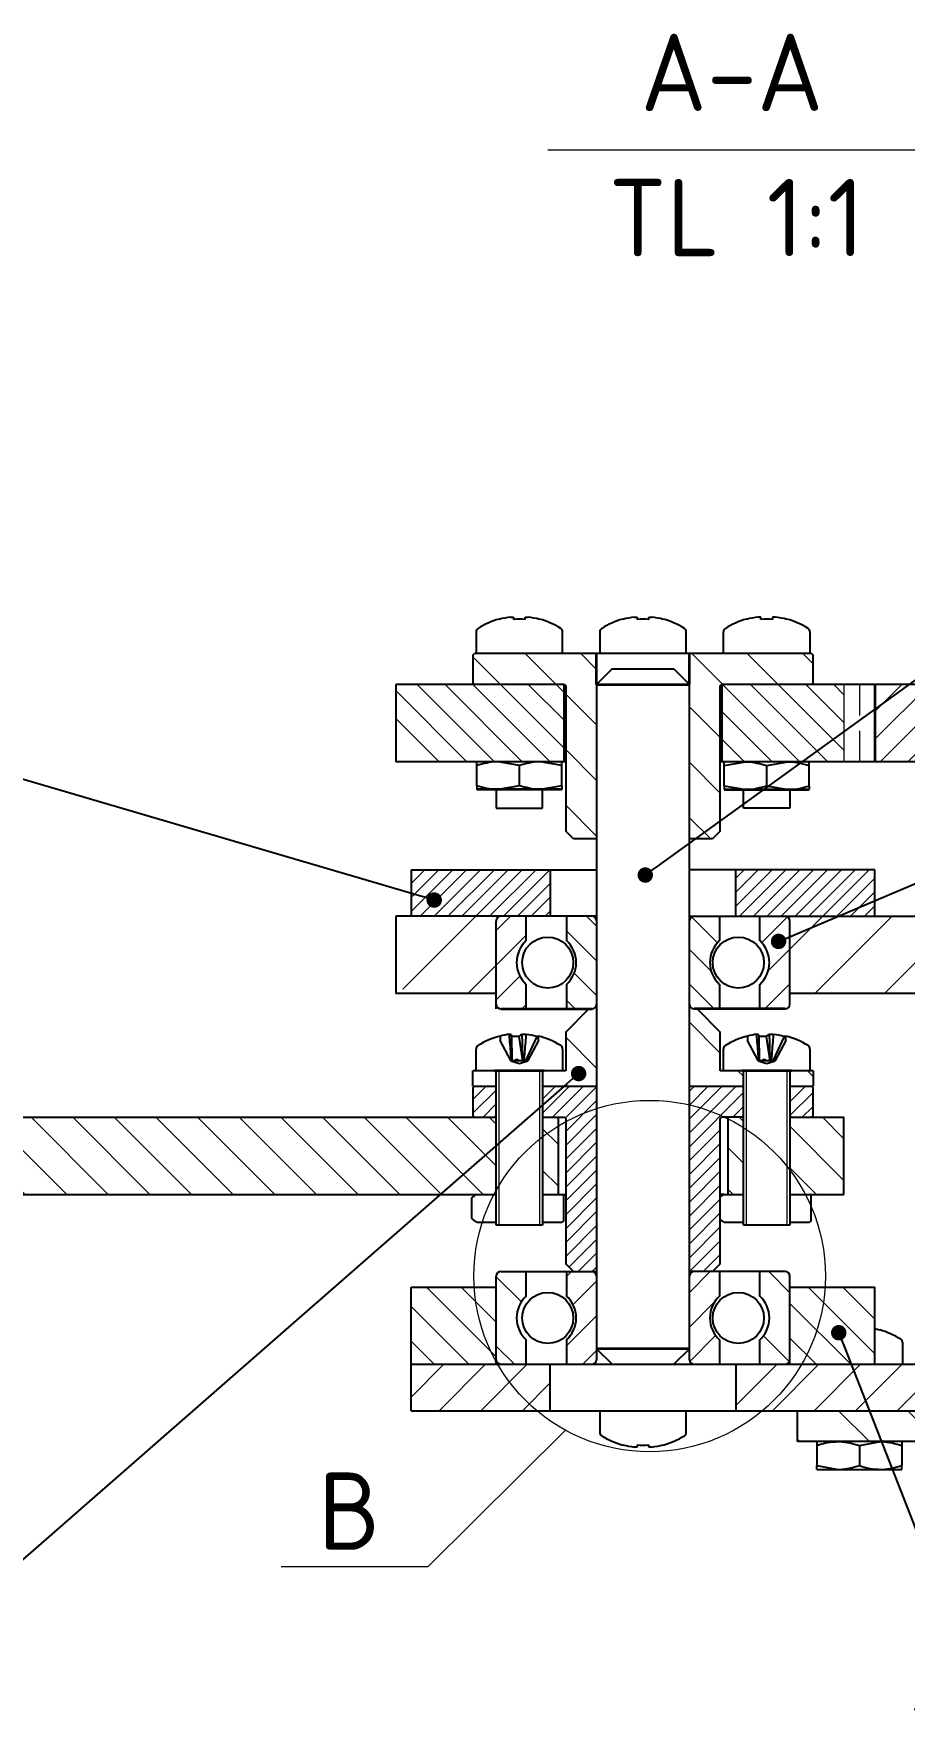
# Model space of a CAD drawing. Header units: millimetres. Extents: x 19686 to 36223, y 4362 to 8014.
# Drawn here: x 19823.9 to 19880.3, y 4361.7 to 4470.8 of the extents above; entities that cross this region are included whole.
import ezdxf
from ezdxf import colors
from ezdxf.entities.mleader import LeaderData, LeaderLine
from ezdxf.math import Vec2, Vec3

# ---------------------------------------------------------------- set-up
doc = ezdxf.new("R2010")
doc.units = ezdxf.units.MM
for name, pattern in [('ACISOWELD', [3, 2, -1]), ('AM_ISO08W050', [18, 12, -1.5, 3, -1.5]), ('CENTER', [50.8, 31.75, -6.35, 6.35, -6.35])]:
    doc.linetypes.add(name, pattern=pattern)
doc.layers.get('0').update_dxf_attribs({"lineweight": 35})
for name, color, linetype, lineweight in [('AM_10', 7, 'AM_ISO08W050', 35), ('Nét mảnh', 130, 'Continuous', 13), ('Nét đậm', 7, 'Continuous', 35), ('đường tâm nhỏ', 5, 'CENTER', 13)]:
    doc.layers.add(name, color=color, linetype=linetype, lineweight=lineweight)
doc.styles.add('MtXpl_TCVN_7284', font='')
doc.styles.get('MtXpl_TCVN_7284').set_extended_font_data('TCVN 7284')
pattern_1 = [(45, (486.8383, -781.2207), (-0.449012806, 0.449012806), [])]
pattern_2 = [(135, (486.8383, -781.2207), (-2.24506403, -2.24506403), [])]
pattern_3 = [(45, (486.8383, -781.2207), (-1.12253202, 1.12253202), [])]
pattern_4 = [(135, (19659.787, 4281.063), (-13.4704, -13.4704), []), (135, (19659.787, 4285.553), (-13.4704, -13.4704), []), (135, (19659.787, 4290.043), (-13.4704, -13.4704), []), (135, (19659.787, 4294.534), (-13.4704, -13.4704), [])]

# ---------------------------------------------------------------- blocks, each defined once
blk = doc.blocks.new('_Dot')
at = {"color": 0, "linetype": 'ByBlock', "lineweight": -2}
blk.add_line((-0.5, 0), (-1, 0), dxfattribs=at)
at = {"color": 0, "linetype": 'ByBlock', "const_width": 0.5}
blk.add_lwpolyline([(-0.25, 0, 1), (0.25, 0, 1)], format="xyb", close=True, dxfattribs=at)

msp = doc.modelspace()

# ---------------------------------------------------------------- hatches: boundary and pattern name
at = {"linetype": 'Continuous', "lineweight": 18, "true_color": 0x000000}
h = msp.add_hatch(dxfattribs=at)
h.set_pattern_fill('ANSI34', color=18, angle=90, style=0)
h.set_pattern_definition(pattern_4)
h.paths.add_polyline_path([(19860.363, 4407.639), (19859.863, 4407.639), (19858.363, 4406.139), (19858.363, 4403.639), (19856.863, 4403.639), (19856.863, 4402.639), (19860.363, 4402.639)], flags=0)
h = msp.add_hatch(dxfattribs=at)
h.set_pattern_fill('ANSI34', color=18, angle=90, style=0)
h.set_pattern_definition(pattern_4)
h.paths.add_polyline_path([(19866.863, 4407.639), (19866.363, 4407.639), (19866.363, 4402.639), (19869.863, 4402.639), (19869.863, 4403.639), (19868.363, 4403.639), (19868.363, 4406.139)], flags=0)
h = msp.add_hatch(dxfattribs=at)
h.set_pattern_fill('ANSI34', color=18, angle=90, style=0)
h.set_pattern_definition(pattern_4)
h.paths.add_polyline_path([(19874.363, 4403.639), (19872.863, 4403.639), (19872.863, 4402.639), (19874.363, 4402.639)], flags=0)
at = {"layer": 'Nét mảnh', "true_color": 0x000000}
h = msp.add_hatch(dxfattribs=at)
h.set_pattern_fill('ANSI31', color=18, scale=0.8, angle=90)
h.set_pattern_definition([(135, (486.8383, -781.2207), (-1.79605122, -1.79605122), [])])
h.paths.add_polyline_path([(19868.363, 4428.539), (19868.463, 4428.639), (19874.263, 4428.639), (19874.363, 4428.739), (19874.363, 4430.539), (19874.263, 4430.639), (19866.363, 4430.639), (19866.363, 4418.639), (19867.863, 4418.639), (19868.363, 4419.139)])
h.paths.add_polyline_path([(19860.363, 4430.639), (19852.463, 4430.639), (19852.363, 4430.539), (19852.363, 4428.739), (19852.463, 4428.639), (19858.263, 4428.639), (19858.363, 4428.539), (19858.363, 4419.139), (19858.863, 4418.639), (19860.363, 4418.639)])
h = msp.add_hatch(dxfattribs=at)
h.set_pattern_fill('ANSI31', color=18, scale=0.4, angle=90)
h.set_pattern_definition([(135, (486.8383, -781.2207), (-0.89802561, -0.89802561), [])])
edge = h.paths.add_edge_path()
edge.add_line((19858.263, 4428.639), (19847.363, 4428.639))
edge.add_line((19847.363, 4428.639), (19847.363, 4426.013))
edge.add_line((19847.363, 4426.013), (19849.368, 4423.639))
edge.add_line((19849.368, 4423.639), (19857.919, 4423.639))
edge.add_spline(control_points=[(19857.919, 4423.639), (19857.934, 4423.639), (19857.95, 4423.639), (19857.965, 4423.639)], knot_values=[0, 0, 0, 0, 0.0949004, 0.0949004, 0.0949004, 0.0949004], degree=3, periodic=0)
edge.add_spline(control_points=[(19858.363, 4423.574), (19858.248, 4423.604), (19858.116, 4423.636), (19857.982, 4423.639), (19857.965, 4423.639)], knot_values=[0.0949004, 0.0949004, 0.0949004, 0.0949004, 0.8178645, 0.9239242, 0.9239242, 0.9239242, 0.9239242], degree=3, periodic=0)
edge.add_line((19857.965, 4423.639), (19858.263, 4423.639))
edge.add_line((19858.263, 4423.639), (19858.263, 4428.639))
h.paths.add_polyline_path([(19876.363, 4428.639), (19868.463, 4428.639), (19868.463, 4423.639), (19876.363, 4423.639)])
h = msp.add_hatch(dxfattribs=at)
h.set_pattern_fill('ANSI31', color=18, scale=0.4)
h.set_pattern_definition([(45, (486.8383, -781.2207), (-0.89802561, 0.89802561), [])])
h.paths.add_polyline_path([(19888.263, 4428.639), (19878.363, 4428.639), (19878.363, 4423.639), (19888.263, 4423.639)])
h.paths.add_polyline_path([(19907.112, 4428.639), (19898.463, 4428.639), (19898.463, 4423.639), (19907.112, 4423.639)])
h = msp.add_hatch(dxfattribs=at)
h.set_pattern_fill('ANSI31', color=18, scale=0.2)
h.set_pattern_definition(pattern_1)
h.paths.add_polyline_path([(19855.28, 4416.639), (19848.363, 4416.639), (19848.363, 4413.639), (19857.363, 4413.639), (19857.363, 4414.171)])
h.paths.add_polyline_path([(19878.363, 4416.639), (19869.363, 4416.639), (19869.363, 4413.639), (19878.363, 4413.639)])
h.paths.add_polyline_path([(19857.363, 4416.639), (19855.28, 4416.639), (19857.363, 4414.171)], flags=17)
h = msp.add_hatch(dxfattribs=at)
h.set_pattern_fill('ANSI31', color=18)
h.set_pattern_definition([(45, (486.8383, -781.2207), (-2.24506403, 2.24506403), [])])
h.paths.add_polyline_path([(19888.763, 4413.639), (19872.563, 4413.639, -0.4142136), (19872.863, 4413.339), (19872.863, 4408.639), (19888.763, 4408.639)])
h.paths.add_polyline_path([(19853.863, 4413.339, -0.4142136), (19854.163, 4413.639), (19849.487, 4413.639), (19847.73, 4408.639), (19853.863, 4408.639)])
h.paths.add_polyline_path([(19914.363, 4413.639), (19898.867, 4413.639), (19898.07, 4408.639), (19914.363, 4408.639)])
h.paths.add_polyline_path([(19898.867, 4413.639), (19897.817, 4413.639), (19897.817, 4408.639), (19898.07, 4408.639)])
h = msp.add_hatch(dxfattribs=at)
h.set_pattern_fill('ANSI31', color=18, scale=0.5)
h.set_pattern_definition(pattern_3)
h.paths.add_polyline_path([(19853.863, 4407.939, 0.4142136), (19854.163, 4407.639), (19855.813, 4407.639), (19855.813, 4409.219, -0.4402255), (19855.813, 4412.059), (19855.813, 4413.639), (19854.163, 4413.639, 0.4142136), (19853.863, 4413.339)])
h.paths.add_polyline_path([(19872.863, 4413.339, 0.4142136), (19872.563, 4413.639), (19870.913, 4413.639), (19870.913, 4412.059, -0.4402255), (19870.913, 4409.219), (19870.913, 4407.639), (19872.563, 4407.639, 0.4142136), (19872.863, 4407.939)])
h = msp.add_hatch(dxfattribs=at)
h.set_pattern_fill('ANSI31', color=18, scale=0.5, angle=90)
h.set_pattern_definition([(135, (486.8383, -781.2207), (-1.12253202, -1.12253202), [])])
h.paths.add_polyline_path([(19866.363, 4407.939, 0.4142136), (19866.663, 4407.639), (19868.313, 4407.639), (19868.313, 4409.219, -0.4402255), (19868.313, 4412.059), (19868.313, 4413.639), (19866.663, 4413.639, 0.4142136), (19866.363, 4413.339)])
h.paths.add_polyline_path([(19858.413, 4409.219), (19858.413, 4407.639), (19860.063, 4407.639, 0.4142136), (19860.363, 4407.939), (19860.363, 4413.339, 0.4142136), (19860.063, 4413.639), (19858.413, 4413.639), (19858.413, 4412.059, -0.4402255)])
h = msp.add_hatch(dxfattribs=at)
h.set_pattern_fill('ANSI31', color=18, scale=0.2)
h.set_pattern_definition(pattern_1)
h.paths.add_polyline_path([(19852.363, 4400.739), (19852.463, 4400.639), (19853.763, 4400.639), (19853.863, 4400.739), (19853.863, 4402.639), (19852.463, 4402.639), (19852.363, 4402.539)])
h.paths.add_polyline_path([(19860.363, 4402.639), (19856.863, 4402.639), (19856.863, 4400.639), (19858.263, 4400.639), (19858.363, 4400.539), (19858.363, 4391.139), (19858.863, 4390.639), (19860.363, 4390.639)])
h.paths.add_polyline_path([(19868.463, 4400.639), (19869.763, 4400.639), (19869.863, 4400.739), (19869.863, 4402.639), (19866.363, 4402.639), (19866.363, 4390.639), (19867.863, 4390.639), (19868.363, 4391.139), (19868.363, 4400.539)])
h.paths.add_polyline_path([(19874.363, 4402.539), (19874.263, 4402.639), (19872.863, 4402.639), (19872.863, 4400.739), (19872.963, 4400.639), (19874.263, 4400.639), (19874.363, 4400.739)])
h = msp.add_hatch(dxfattribs=at)
h.set_pattern_fill('ANSI31', color=18, scale=0.6, angle=90)
h.set_pattern_definition([(135, (486.8383, -781.2207), (-1.34703842, -1.34703842), [])])
h.paths.add_polyline_path([(19727.078, 4400.639), (19715.363, 4400.639), (19715.363, 4395.938)], flags=17)
h.paths.add_polyline_path([(19727.363, 4400.639), (19727.078, 4400.639), (19715.363, 4395.938), (19715.363, 4395.639), (19727.363, 4395.639)])
h.paths.add_polyline_path([(19777.863, 4400.639), (19757.363, 4400.639), (19757.363, 4395.639), (19777.863, 4395.639)])
h.paths.add_polyline_path([(19853.863, 4400.639), (19802.863, 4400.639), (19802.863, 4395.639), (19853.863, 4395.639)])
h.paths.add_polyline_path([(19857.863, 4400.639), (19856.863, 4400.639), (19856.863, 4395.639), (19857.863, 4395.639)])
h.paths.add_polyline_path([(19869.863, 4400.639), (19868.863, 4400.639), (19868.863, 4395.639), (19869.863, 4395.639)])
h.paths.add_polyline_path([(19876.363, 4400.639), (19872.863, 4400.639), (19872.863, 4395.639), (19876.363, 4395.639)])
h = msp.add_hatch(dxfattribs=at)
h.set_pattern_fill('ANSI31', color=18, angle=90)
h.set_pattern_definition(pattern_2)
h.paths.add_polyline_path([(19855.813, 4390.639), (19854.163, 4390.639, 0.4142136), (19853.863, 4390.339), (19853.863, 4384.939, 0.4142136), (19854.163, 4384.639), (19855.813, 4384.639), (19855.813, 4386.219, -0.4402255), (19855.813, 4389.059)])
h.paths.add_polyline_path([(19872.863, 4390.339, 0.4142136), (19872.563, 4390.639), (19870.913, 4390.639), (19870.913, 4389.059, -0.4402255), (19870.913, 4386.219), (19870.913, 4384.639), (19872.563, 4384.639, 0.4142136), (19872.863, 4384.939)])
h = msp.add_hatch(dxfattribs=at)
h.set_pattern_fill('ANSI31', color=18, scale=0.5)
h.set_pattern_definition(pattern_3)
h.paths.add_polyline_path([(19866.363, 4384.939, 0.4142136), (19866.663, 4384.639), (19868.313, 4384.639), (19868.313, 4386.219, -0.4402255), (19868.313, 4389.059), (19868.313, 4390.639), (19866.663, 4390.639, 0.4142136), (19866.363, 4390.339)])
h.paths.add_polyline_path([(19858.413, 4390.639), (19858.413, 4389.059, -0.4402255), (19858.413, 4386.219), (19858.413, 4384.639), (19860.063, 4384.639, 0.4142136), (19860.363, 4384.939), (19860.363, 4390.339, 0.4142136), (19860.063, 4390.639)])
h = msp.add_hatch(dxfattribs=at)
h.set_pattern_fill('ANSI31', color=18, scale=0.5, angle=90)
h.set_pattern_definition([(135, (-743.2052, -0.8839), (-1.12253202, -1.12253202), [])])
h.paths.add_polyline_path([(19853.863, 4389.639), (19848.363, 4389.639), (19848.363, 4384.639), (19853.863, 4384.639)])
h.paths.add_polyline_path([(19878.363, 4389.639), (19872.863, 4389.639), (19872.863, 4384.639), (19878.363, 4384.639)])
h = msp.add_hatch(dxfattribs=at)
h.set_pattern_fill('ANSI31', color=18, scale=0.6)
h.set_pattern_definition([(45, (486.8383, -781.2207), (-1.34703842, 1.34703842), [])])
h.paths.add_polyline_path([(20035.363, 4384.639), (19917.579, 4384.639), (19918.772, 4381.639), (20035.363, 4381.639)])
h.paths.add_polyline_path([(19917.579, 4384.639), (19896.831, 4384.639), (19896.001, 4381.639), (19918.772, 4381.639)])
h.paths.add_polyline_path([(19857.363, 4384.639), (19849.895, 4384.639), (19848.363, 4382.795), (19848.363, 4381.639), (19857.363, 4381.639)])
h.paths.add_polyline_path([(19849.895, 4384.639), (19848.363, 4384.639), (19848.363, 4382.795)], flags=17)
h.paths.add_polyline_path([(19896.831, 4384.639), (19869.363, 4384.639), (19869.363, 4381.639), (19896.001, 4381.639)])
h = msp.add_hatch(dxfattribs=at)
h.set_pattern_fill('ANSI31', color=18, angle=90)
h.set_pattern_definition(pattern_2)
h.paths.add_polyline_path([(19941.363, 4381.639), (19918.772, 4381.639), (19920.759, 4376.639), (19931.363, 4376.639), (19931.363, 4379.639), (19941.363, 4379.639)])
h.paths.add_polyline_path([(19918.772, 4381.639), (19917.363, 4381.639), (19917.363, 4379.639), (19897.363, 4379.639), (19897.363, 4381.639), (19896.001, 4381.639), (19894.619, 4376.639), (19920.759, 4376.639)])
h.paths.add_polyline_path([(19896.001, 4381.639), (19873.363, 4381.639), (19873.363, 4379.639), (19883.363, 4379.639), (19883.363, 4376.639), (19894.619, 4376.639)])

# ---------------------------------------------------------------- linework, layer by layer
at = {"color": 18, "linetype": 'Continuous', "lineweight": 25, "true_color": 0x000000}
for p, q in [((19854.799, 4432.993), (19854.993, 4432.993)), ((19854.993, 4432.993), (19854.993, 4432.851)), ((19855.733, 4432.851), (19855.733, 4432.993)), ((19855.733, 4432.993), (19855.928, 4432.993)), ((19862.799, 4432.993), (19862.993, 4432.993)), ((19862.993, 4432.993), (19862.993, 4432.851)), ((19863.733, 4432.851), (19863.733, 4432.993)), ((19863.733, 4432.993), (19863.928, 4432.993)), ((19870.993, 4432.993), (19870.799, 4432.993)), ((19870.993, 4432.851), (19870.993, 4432.993)), ((19871.928, 4432.993), (19871.733, 4432.993)), ((19871.733, 4432.993), (19871.733, 4432.851)), ((19852.563, 4432.035), (19852.563, 4430.639)), ((19854.057, 4432.851), (19854.051, 4432.864)), ((19856.676, 4432.864), (19856.67, 4432.851)), ((19858.163, 4430.639), (19858.163, 4432.035)), ((19860.563, 4432.035), (19860.563, 4430.639)), ((19862.057, 4432.851), (19862.051, 4432.864)), ((19864.676, 4432.864), (19864.67, 4432.851)), ((19866.163, 4430.639), (19866.163, 4432.035)), ((19868.563, 4430.639), (19868.563, 4432.035)), ((19870.051, 4432.864), (19870.057, 4432.851)), ((19872.67, 4432.851), (19872.676, 4432.864)), ((19874.163, 4432.035), (19874.163, 4430.639)), ((19852.363, 4430.539), (19852.463, 4430.639)), ((19852.363, 4430.539), (19852.363, 4428.739)), ((19874.263, 4430.639), (19852.463, 4430.639)), ((19874.263, 4430.639), (19874.363, 4430.539)), ((19874.363, 4428.739), (19874.363, 4430.539)), ((19847.363, 4428.639), (19847.363, 4423.639)), ((19858.263, 4428.639), (19847.363, 4428.639)), ((19852.463, 4428.639), (19852.363, 4428.739)), ((19858.263, 4428.639), (19858.363, 4428.539)), ((19858.263, 4423.639), (19858.263, 4428.639)), ((19861.363, 4429.639), (19860.363, 4428.639)), ((19860.363, 4428.639), (19860.363, 4384.939)), ((19861.363, 4429.639), (19865.363, 4429.639)), ((19865.363, 4429.639), (19866.363, 4428.639)), ((19866.363, 4384.939), (19866.363, 4428.639)), ((19868.363, 4428.539), (19868.463, 4428.639)), ((19868.463, 4428.639), (19868.463, 4423.639)), ((19888.263, 4428.639), (19868.463, 4428.639)), ((19874.363, 4428.739), (19874.263, 4428.639)), ((19858.363, 4428.539), (19858.363, 4419.139)), ((19868.363, 4419.139), (19868.363, 4428.539)), ((19858.363, 4423.639), (19847.363, 4423.639)), ((19858.113, 4423.639), (19852.613, 4423.639)), ((19852.613, 4422.084), (19852.613, 4423.393)), ((19853.863, 4423.639), (19853.863, 4423.637)), ((19855.363, 4423.393), (19853.988, 4423.639)), ((19855.363, 4422.084), (19855.363, 4423.393)), ((19858.113, 4423.393), (19856.738, 4423.639)), ((19856.863, 4423.617), (19856.863, 4423.639)), ((19858.113, 4422.084), (19858.113, 4423.393)), ((19888.363, 4423.639), (19868.363, 4423.639)), ((19868.613, 4423.393), (19869.988, 4423.639)), ((19868.613, 4422.084), (19868.613, 4423.393)), ((19871.363, 4423.393), (19872.738, 4423.639)), ((19871.363, 4422.084), (19871.363, 4423.393)), ((19874.113, 4422.084), (19874.113, 4423.393)), ((19855.363, 4422.084), (19853.988, 4421.839)), ((19858.113, 4422.084), (19856.738, 4421.839)), ((19868.613, 4422.084), (19869.988, 4421.839)), ((19871.363, 4422.084), (19872.738, 4421.839)), ((19853.863, 4421.841), (19853.863, 4420.639)), ((19856.863, 4420.639), (19856.863, 4421.861)), ((19869.863, 4420.639), (19869.863, 4421.861)), ((19872.863, 4421.841), (19872.863, 4420.639)), ((19853.863, 4420.639), (19856.863, 4420.639)), ((19872.863, 4420.639), (19869.863, 4420.639)), ((19858.863, 4418.639), (19858.363, 4419.139)), ((19868.363, 4419.139), (19867.863, 4418.639)), ((19860.363, 4418.639), (19858.863, 4418.639)), ((19867.863, 4418.639), (19866.363, 4418.639)), ((19848.363, 4416.639), (19848.363, 4413.639)), ((19848.363, 4416.639), (19860.363, 4416.639)), ((19857.363, 4416.639), (19857.363, 4413.639)), ((19878.363, 4416.639), (19866.363, 4416.639)), ((19869.363, 4413.639), (19869.363, 4416.639)), ((19878.363, 4413.639), (19878.363, 4416.639)), ((19847.363, 4413.639), (19847.363, 4408.639)), ((19860.363, 4413.639), (19847.363, 4413.639)), ((19855.813, 4412.059), (19855.813, 4413.639)), ((19858.413, 4413.639), (19858.413, 4412.059)), ((19866.363, 4413.639), (19888.763, 4413.639)), ((19868.313, 4413.639), (19868.313, 4412.059)), ((19870.913, 4412.059), (19870.913, 4413.639)), ((19853.863, 4407.639), (19853.863, 4413.339)), ((19872.863, 4407.939), (19872.863, 4413.339)), ((19855.813, 4407.639), (19855.813, 4409.219)), ((19858.413, 4409.219), (19858.413, 4407.639)), ((19868.313, 4409.219), (19868.313, 4407.639)), ((19870.913, 4407.639), (19870.913, 4409.219)), ((19853.863, 4408.639), (19847.363, 4408.639)), ((19889.341, 4408.639), (19872.863, 4408.639)), ((19858.363, 4406.139), (19859.863, 4407.639)), ((19866.863, 4407.639), (19868.363, 4406.139)), ((19854.129, 4405.884), (19854.129, 4405.593)), ((19854.841, 4405.993), (19854.714, 4405.993)), ((19855.325, 4405.851), (19855.558, 4404.289)), ((19855.791, 4405.993), (19855.547, 4405.993)), ((19856.499, 4405.851), (19855.756, 4404.289)), ((19856.598, 4405.593), (19856.598, 4405.884)), ((19858.363, 4406.139), (19858.363, 4403.639)), ((19868.363, 4403.639), (19868.363, 4406.139)), ((19870.129, 4405.884), (19870.129, 4405.593)), ((19870.841, 4405.993), (19870.714, 4405.993)), ((19871.325, 4405.851), (19871.558, 4404.289)), ((19871.791, 4405.993), (19871.547, 4405.993)), ((19872.499, 4405.851), (19871.756, 4404.289)), ((19872.598, 4405.593), (19872.598, 4405.884)), ((19852.563, 4403.639), (19852.563, 4405.035)), ((19854.807, 4404.296), (19854.129, 4405.593)), ((19856.598, 4405.593), (19855.92, 4404.296)), ((19858.163, 4405.035), (19858.163, 4403.639)), ((19868.563, 4403.639), (19868.563, 4405.035)), ((19870.807, 4404.296), (19870.129, 4405.593)), ((19872.598, 4405.593), (19871.92, 4404.296)), ((19874.163, 4405.035), (19874.163, 4403.639)), ((19852.363, 4402.639), (19852.363, 4403.639)), ((19853.863, 4403.639), (19852.363, 4403.639)), ((19853.863, 4393.639), (19853.863, 4403.639)), ((19854.807, 4404.296), (19854.807, 4404.289)), ((19854.807, 4404.289), (19855.363, 4404.108)), ((19855.919, 4404.289), (19854.807, 4404.289)), ((19855.363, 4404.108), (19855.919, 4404.289)), ((19855.919, 4404.289), (19855.92, 4404.296)), ((19856.863, 4403.639), (19856.863, 4393.639)), ((19858.363, 4403.639), (19856.863, 4403.639)), ((19869.863, 4403.639), (19868.363, 4403.639)), ((19869.863, 4393.639), (19869.863, 4403.639)), ((19870.807, 4404.296), (19870.807, 4404.289)), ((19870.807, 4404.289), (19871.363, 4404.108)), ((19871.919, 4404.289), (19870.807, 4404.289)), ((19871.363, 4404.108), (19871.919, 4404.289)), ((19871.919, 4404.289), (19871.92, 4404.296)), ((19872.863, 4403.639), (19872.863, 4393.639)), ((19874.363, 4403.639), (19872.863, 4403.639)), ((19874.363, 4403.639), (19874.363, 4402.639)), ((19852.363, 4402.639), (19853.863, 4402.639)), ((19852.363, 4402.539), (19852.463, 4402.639)), ((19852.363, 4402.539), (19852.363, 4400.739)), ((19856.863, 4402.639), (19860.363, 4402.639)), ((19866.363, 4402.639), (19869.863, 4402.639)), ((19872.863, 4402.639), (19874.363, 4402.639)), ((19874.263, 4402.639), (19874.363, 4402.539)), ((19874.363, 4400.739), (19874.363, 4402.539)), ((19757.363, 4400.639), (19853.863, 4400.639)), ((19852.463, 4400.639), (19852.363, 4400.739)), ((19853.863, 4400.739), (19853.763, 4400.639)), ((19856.863, 4400.639), (19858.263, 4400.639)), ((19857.863, 4400.639), (19857.863, 4395.639)), ((19858.263, 4400.639), (19858.363, 4400.539)), ((19858.363, 4400.539), (19858.363, 4391.139)), ((19868.363, 4400.539), (19868.463, 4400.639)), ((19868.363, 4391.139), (19868.363, 4400.539)), ((19869.863, 4400.639), (19868.463, 4400.639)), ((19868.863, 4395.639), (19868.863, 4400.639)), ((19869.863, 4400.739), (19869.763, 4400.639)), ((19872.963, 4400.639), (19872.863, 4400.739)), ((19872.863, 4400.639), (19876.363, 4400.639)), ((19874.363, 4400.739), (19874.263, 4400.639)), ((19876.363, 4395.639), (19876.363, 4400.639)), ((19715.363, 4395.639), (19853.863, 4395.639)), ((19852.264, 4395.393), (19852.264, 4394.084)), ((19852.613, 4395.639), (19852.481, 4395.562)), ((19856.863, 4395.639), (19858.363, 4395.639)), ((19858.246, 4395.562), (19858.113, 4395.639)), ((19858.246, 4393.915), (19858.246, 4395.562)), ((19868.58, 4395.639), (19868.363, 4395.639)), ((19868.613, 4395.639), (19868.481, 4395.562)), ((19868.613, 4395.639), (19869.863, 4395.639)), ((19872.863, 4395.639), (19876.363, 4395.639)), ((19874.246, 4395.562), (19874.113, 4395.639)), ((19874.246, 4393.915), (19874.246, 4395.562)), ((19852.613, 4393.839), (19852.481, 4393.915)), ((19852.613, 4393.839), (19853.863, 4393.839)), ((19856.863, 4393.839), (19858.113, 4393.839)), ((19858.246, 4393.915), (19858.113, 4393.839)), ((19868.613, 4393.839), (19868.481, 4393.915)), ((19868.613, 4393.839), (19869.863, 4393.839)), ((19872.863, 4393.839), (19874.113, 4393.839)), ((19874.246, 4393.915), (19874.113, 4393.839)), ((19856.863, 4393.639), (19853.863, 4393.639)), ((19872.863, 4393.639), (19869.863, 4393.639)), ((19854.163, 4390.639), (19860.363, 4390.639)), ((19855.813, 4389.059), (19855.813, 4390.639)), ((19858.863, 4390.639), (19858.363, 4391.139)), ((19858.413, 4390.639), (19858.413, 4389.059)), ((19872.563, 4390.639), (19866.363, 4390.639)), ((19868.363, 4391.139), (19867.863, 4390.639)), ((19868.313, 4390.639), (19868.313, 4389.059)), ((19870.913, 4389.059), (19870.913, 4390.639)), ((19848.363, 4381.639), (19848.363, 4389.639)), ((19848.363, 4389.639), (19853.863, 4389.639)), ((19853.863, 4384.639), (19853.863, 4390.339)), ((19872.863, 4384.639), (19872.863, 4390.339)), ((19872.863, 4389.639), (19878.363, 4389.639)), ((19878.363, 4384.639), (19878.363, 4389.639)), ((19855.813, 4384.639), (19855.813, 4386.219)), ((19858.413, 4386.219), (19858.413, 4384.639)), ((19868.313, 4386.219), (19868.313, 4384.639)), ((19870.913, 4384.639), (19870.913, 4386.219)), ((19878.676, 4386.864), (19878.67, 4386.851)), ((19860.363, 4385.639), (19861.363, 4384.639)), ((19866.363, 4385.639), (19865.363, 4384.639)), ((19880.163, 4384.639), (19880.163, 4386.035)), ((19848.363, 4384.639), (20035.363, 4384.639)), ((19857.363, 4381.639), (19857.363, 4384.639)), ((19869.363, 4384.639), (19869.363, 4381.639)), ((19848.363, 4381.639), (20035.363, 4381.639)), ((19860.563, 4381.639), (19860.563, 4380.242)), ((19866.163, 4380.242), (19866.163, 4381.639)), ((19873.363, 4379.639), (19873.363, 4381.639)), ((19883.363, 4379.639), (19873.363, 4379.639)), ((19877.363, 4379.393), (19878.738, 4379.639)), ((19862.051, 4379.414), (19862.057, 4379.427)), ((19862.993, 4379.285), (19862.799, 4379.285)), ((19862.993, 4379.427), (19862.993, 4379.285)), ((19863.733, 4379.285), (19863.733, 4379.427)), ((19863.928, 4379.285), (19863.733, 4379.285)), ((19864.67, 4379.427), (19864.676, 4379.414)), ((19874.613, 4379.393), (19874.613, 4378.084)), ((19877.363, 4379.393), (19877.363, 4378.084)), ((19880.113, 4379.393), (19880.113, 4378.084)), ((19874.613, 4378.084), (19875.988, 4377.839)), ((19874.613, 4377.839), (19880.113, 4377.839))]:
    msp.add_line(p, q, dxfattribs=at)
for centre in [(19857.2, 4410.639), (19869.527, 4410.639), (19857.2, 4387.639), (19869.527, 4387.639)]:
    msp.add_circle(centre, 1.653, dxfattribs=at)
for centre, radius, start, end in [((19855.363, 4428.039), 4.986, 96.50342, 105.18786), ((19855.363, 4428.039), 4.986, 74.81214, 83.49658), ((19863.363, 4428.039), 4.986, 96.50342, 105.18786), ((19863.363, 4428.039), 4.986, 74.81214, 83.49658), ((19871.363, 4428.039), 4.986, 96.50342, 105.18786), ((19871.363, 4428.039), 4.986, 74.81214, 83.49658), ((19852.833, 4432.035), 0.27, 122.33603, 180), ((19855.363, 4428.039), 5, 105.21928, 122.33603), ((19855.363, 4427.386), 5.477, 86.1266, 93.8734), ((19855.363, 4428.039), 5, 57.66397, 74.78072), ((19857.893, 4432.035), 0.27, 0, 57.66397), ((19860.833, 4432.035), 0.27, 122.33603, 180), ((19863.363, 4428.039), 5, 105.21928, 122.33603), ((19863.363, 4427.386), 5.477, 86.1266, 93.8734), ((19863.363, 4428.039), 5, 57.66397, 74.78072), ((19865.893, 4432.035), 0.27, 0, 57.66397), ((19868.833, 4432.035), 0.27, 122.33603, 180), ((19871.363, 4428.039), 5, 105.21928, 122.33603), ((19871.363, 4427.386), 5.477, 86.1266, 93.8734), ((19871.363, 4428.039), 5, 57.66397, 74.78072), ((19873.893, 4432.035), 0.27, 0, 57.66397), ((19854.163, 4413.339), 0.3, 90, 180), ((19860.063, 4413.339), 0.3, 0, 90), ((19866.663, 4413.339), 0.3, 90, 180), ((19872.563, 4413.339), 0.3, 0, 90), ((19857.113, 4410.639), 1.925, 132.47937, 227.52063), ((19857.113, 4410.639), 1.925, 312.47937, 47.52063), ((19869.613, 4410.639), 1.925, 132.47937, 227.52063), ((19869.613, 4410.639), 1.925, 312.47937, 47.52063), ((19854.163, 4407.939), 0.3, 180, 270), ((19860.063, 4407.939), 0.3, 270, 0), ((19866.663, 4407.939), 0.3, 180, 270), ((19872.563, 4407.939), 0.3, 270, 0), ((19855.363, 4401.039), 5, 104.29544, 122.33603), ((19855.255, 4401.466), 4.56, 96.81754, 104.29968), ((19854.97, 4400.831), 5.033, 85.96115, 91.45065), ((19855.814, 4405.331), 0.714, 111.94124, 133.23873), ((19855.249, 4401.462), 4.563, 74.10984, 83.18039), ((19856.621, 4405.267), 0.596, 92.20414, 101.81779), ((19855.363, 4401.039), 5, 57.66397, 75.70456), ((19871.363, 4401.039), 5, 104.29544, 122.33603), ((19871.255, 4401.466), 4.56, 96.81754, 104.29968), ((19870.97, 4400.831), 5.033, 85.96115, 91.45065), ((19871.814, 4405.331), 0.714, 111.94124, 133.23873), ((19871.249, 4401.462), 4.563, 74.10984, 83.18039), ((19872.621, 4405.267), 0.596, 92.20414, 101.81779), ((19871.363, 4401.039), 5, 57.66397, 75.70456), ((19852.833, 4405.035), 0.27, 122.33603, 180), ((19857.893, 4405.035), 0.27, 0, 57.66397), ((19868.833, 4405.035), 0.27, 122.33603, 180), ((19873.893, 4405.035), 0.27, 0, 57.66397), ((19853.763, 4403.539), 0.1, 0, 90), ((19856.963, 4403.539), 0.1, 90, 180), ((19869.763, 4403.539), 0.1, 0, 90), ((19872.963, 4403.539), 0.1, 90, 180), ((19854.163, 4390.339), 0.3, 90, 180), ((19860.063, 4390.339), 0.3, 0, 90), ((19866.663, 4390.339), 0.3, 90, 180), ((19872.563, 4390.339), 0.3, 0, 90), ((19857.113, 4387.639), 1.925, 132.47937, 227.52063), ((19857.113, 4387.639), 1.925, 312.47937, 47.52063), ((19869.613, 4387.639), 1.925, 132.47937, 227.52063), ((19869.613, 4387.639), 1.925, 312.47937, 47.52063), ((19877.363, 4382.039), 4.986, 74.81214, 78.43088), ((19877.363, 4382.039), 5, 57.66397, 74.78072), ((19879.893, 4386.035), 0.27, 0, 57.66397), ((19854.163, 4384.939), 0.3, 180, 270), ((19860.063, 4384.939), 0.3, 270, 0), ((19866.663, 4384.939), 0.3, 180, 270), ((19872.563, 4384.939), 0.3, 270, 0), ((19860.833, 4380.242), 0.27, 180, 237.66397), ((19863.363, 4384.239), 5, 237.66397, 254.78072), ((19863.363, 4384.239), 5, 285.21928, 302.33603), ((19865.893, 4380.242), 0.27, 302.33603, 0), ((19863.363, 4384.239), 4.986, 254.81214, 263.49658), ((19863.363, 4384.891), 5.477, 266.1266, 273.8734), ((19863.363, 4384.239), 4.986, 276.50342, 285.18786)]:
    msp.add_arc(centre, radius, start, end, dxfattribs=at)
for centre, major_axis, ratio, start_param, end_param in [((19855.298, 4403.369), (-0.477, 0.985), 0.1202441, 0.2914792, 0.3112468), ((19855.343, 4403.369), (-0.187, 0.982), 0.4579285, 5.8267546, 6.5655806), ((19855.429, 4403.369), (0.477, 0.985), 0.1202441, 5.9917061, 6.7107644), ((19871.298, 4403.369), (-0.477, 0.985), 0.1202441, 0.2914792, 0.3112468), ((19871.343, 4403.369), (-0.187, 0.982), 0.4579285, 5.8267546, 6.5655806), ((19871.429, 4403.369), (0.477, 0.985), 0.1202441, 5.9917061, 6.7107644)]:
    msp.add_ellipse(centre, major_axis=major_axis, ratio=ratio, start_param=start_param, end_param=end_param, dxfattribs=at)
for points, knots in [([(19853.988, 4423.639), (19853.956, 4423.639), (19853.491, 4423.635), (19853.036, 4423.51), (19852.613, 4423.393)], [0, 0, 0, 0, 0.07015027, 1, 1, 1, 1]), ([(19852.613, 4423.393), (19852.613, 4423.43), (19852.613, 4423.574), (19852.613, 4423.611), (19852.613, 4423.639)], [0, 0, 0, 0, 0.2575513, 1, 1, 1, 1]), ([(19856.738, 4423.639), (19856.706, 4423.639), (19856.241, 4423.635), (19855.786, 4423.51), (19855.363, 4423.393)], [0, 0, 0, 0, 0.0701503, 1, 1, 1, 1]), ([(19858.113, 4423.393), (19858.113, 4423.43), (19858.113, 4423.574), (19858.113, 4423.611), (19858.113, 4423.639)], [0, 0, 0, 0, 0.25755135, 1, 1, 1, 1]), ([(19868.613, 4423.393), (19868.613, 4423.43), (19868.613, 4423.574), (19868.613, 4423.611), (19868.613, 4423.639)], [0, 0, 0, 0, 0.25755135, 1, 1, 1, 1]), ([(19869.988, 4423.639), (19870.021, 4423.639), (19870.485, 4423.635), (19870.94, 4423.51), (19871.363, 4423.393)], [0, 0, 0, 0, 0.0701503, 1, 1, 1, 1]), ([(19872.738, 4423.639), (19872.771, 4423.639), (19873.235, 4423.635), (19873.69, 4423.51), (19874.113, 4423.393)], [0, 0, 0, 0, 0.07015027, 1, 1, 1, 1]), ([(19874.113, 4423.393), (19874.113, 4423.43), (19874.113, 4423.574), (19874.113, 4423.611), (19874.113, 4423.639)], [0, 0, 0, 0, 0.2575513, 1, 1, 1, 1]), ([(19853.988, 4421.839), (19853.956, 4421.839), (19853.709, 4421.841), (19853.244, 4421.895), (19852.825, 4422.021), (19852.613, 4422.084)], [0, 0, 0, 0, 0.0700125, 0.5307444, 1, 1, 1, 1]), ([(19852.613, 4422.084), (19852.613, 4422.047), (19852.613, 4421.903), (19852.613, 4421.866), (19852.613, 4421.839)], [0, 0, 0, 0, 0.2575513, 1, 1, 1, 1]), ([(19856.738, 4421.839), (19856.706, 4421.839), (19856.241, 4421.843), (19855.786, 4421.968), (19855.363, 4422.084)], [0, 0, 0, 0, 0.0701503, 1, 1, 1, 1]), ([(19858.113, 4422.084), (19858.113, 4422.047), (19858.113, 4421.903), (19858.113, 4421.866), (19858.113, 4421.839)], [0, 0, 0, 0, 0.2575513, 1, 1, 1, 1]), ([(19868.613, 4422.084), (19868.613, 4422.047), (19868.613, 4421.903), (19868.613, 4421.866), (19868.613, 4421.839)], [0, 0, 0, 0, 0.2575513, 1, 1, 1, 1]), ([(19869.988, 4421.839), (19870.021, 4421.839), (19870.485, 4421.843), (19870.94, 4421.968), (19871.363, 4422.084)], [0, 0, 0, 0, 0.0701503, 1, 1, 1, 1]), ([(19872.738, 4421.839), (19872.771, 4421.839), (19873.018, 4421.841), (19873.483, 4421.895), (19873.902, 4422.021), (19874.113, 4422.084)], [0, 0, 0, 0, 0.0700125, 0.5307444, 1, 1, 1, 1]), ([(19874.113, 4422.084), (19874.113, 4422.047), (19874.113, 4421.903), (19874.113, 4421.866), (19874.113, 4421.839)], [0, 0, 0, 0, 0.2575513, 1, 1, 1, 1]), ([(19854.857, 4404.289), (19854.848, 4404.38), (19854.804, 4404.882), (19854.757, 4405.45), (19854.719, 4405.927), (19854.714, 4405.993)], [0, 0, 0, 0, 0.16061782, 0.88325706, 1, 1, 1, 1]), ([(19854.841, 4405.993), (19854.843, 4405.927), (19854.855, 4405.45), (19854.87, 4404.882), (19854.883, 4404.38), (19854.886, 4404.289)], [0, 0, 0, 0, 0.1167429, 0.8393822, 1, 1, 1, 1]), ([(19855.592, 4404.289), (19855.589, 4404.38), (19855.576, 4404.882), (19855.561, 4405.45), (19855.549, 4405.927), (19855.547, 4405.993)], [0, 0, 0, 0, 0.1606178, 0.8832571, 1, 1, 1, 1]), ([(19855.791, 4405.993), (19855.786, 4405.927), (19855.748, 4405.45), (19855.701, 4404.882), (19855.657, 4404.38), (19855.648, 4404.289)], [0, 0, 0, 0, 0.1167429, 0.8393822, 1, 1, 1, 1]), ([(19870.857, 4404.289), (19870.848, 4404.38), (19870.804, 4404.882), (19870.757, 4405.45), (19870.719, 4405.927), (19870.714, 4405.993)], [0, 0, 0, 0, 0.1606178, 0.8832571, 1, 1, 1, 1]), ([(19870.841, 4405.993), (19870.843, 4405.927), (19870.855, 4405.45), (19870.87, 4404.882), (19870.883, 4404.38), (19870.886, 4404.289)], [0, 0, 0, 0, 0.1167429, 0.8393822, 1, 1, 1, 1]), ([(19871.592, 4404.289), (19871.589, 4404.38), (19871.576, 4404.882), (19871.561, 4405.45), (19871.549, 4405.927), (19871.547, 4405.993)], [0, 0, 0, 0, 0.1606178, 0.8832571, 1, 1, 1, 1]), ([(19871.791, 4405.993), (19871.786, 4405.927), (19871.748, 4405.45), (19871.701, 4404.882), (19871.657, 4404.38), (19871.648, 4404.289)], [0, 0, 0, 0, 0.1167429, 0.8393822, 1, 1, 1, 1]), ([(19852.264, 4395.393), (19852.304, 4395.43), (19852.376, 4395.496), (19852.449, 4395.542), (19852.481, 4395.562)], [0, 0, 0, 0, 0.5574057, 1, 1, 1, 1]), ([(19868.363, 4395.479), (19868.37, 4395.485), (19868.409, 4395.52), (19868.448, 4395.543), (19868.481, 4395.562)], [0, 0, 0, 0, 0.1790051, 1, 1, 1, 1]), ([(19852.264, 4394.084), (19852.304, 4394.048), (19852.376, 4393.982), (19852.449, 4393.936), (19852.481, 4393.915)], [0, 0, 0, 0, 0.5574057, 1, 1, 1, 1]), ([(19868.363, 4393.998), (19868.37, 4393.992), (19868.409, 4393.958), (19868.448, 4393.935), (19868.481, 4393.915)], [0, 0, 0, 0, 0.1790051, 1, 1, 1, 1]), ([(19874.613, 4379.393), (19874.837, 4379.462), (19875.287, 4379.6), (19875.753, 4379.626), (19875.988, 4379.639)], [0, 0, 0, 0, 0.495458, 1, 1, 1, 1]), ([(19874.613, 4379.639), (19874.613, 4379.635), (19874.613, 4379.622), (19874.613, 4379.49), (19874.613, 4379.393)], [0, 0, 0, 0, 0.2686336, 1, 1, 1, 1]), ([(19875.988, 4379.639), (19876.021, 4379.639), (19876.485, 4379.635), (19876.94, 4379.51), (19877.363, 4379.393)], [0, 0, 0, 0, 0.07015027, 1, 1, 1, 1]), ([(19878.738, 4379.639), (19878.771, 4379.639), (19879.235, 4379.635), (19879.69, 4379.51), (19880.113, 4379.393)], [0, 0, 0, 0, 0.0701503, 1, 1, 1, 1]), ([(19880.113, 4379.639), (19880.113, 4379.635), (19880.113, 4379.622), (19880.113, 4379.49), (19880.113, 4379.393)], [0, 0, 0, 0, 0.2686336, 1, 1, 1, 1]), ([(19874.613, 4377.839), (19874.613, 4377.843), (19874.613, 4377.856), (19874.613, 4377.988), (19874.613, 4378.084)], [0, 0, 0, 0, 0.2686336, 1, 1, 1, 1]), ([(19875.988, 4377.839), (19876.021, 4377.839), (19876.485, 4377.843), (19876.94, 4377.968), (19877.363, 4378.084)], [0, 0, 0, 0, 0.0701503, 1, 1, 1, 1]), ([(19877.363, 4378.084), (19877.587, 4378.016), (19878.037, 4377.877), (19878.503, 4377.852), (19878.738, 4377.839)], [0, 0, 0, 0, 0.495458, 1, 1, 1, 1]), ([(19878.738, 4377.839), (19878.771, 4377.839), (19879.235, 4377.843), (19879.69, 4377.968), (19880.113, 4378.084)], [0, 0, 0, 0, 0.0701503, 1, 1, 1, 1]), ([(19880.113, 4377.839), (19880.113, 4377.843), (19880.113, 4377.856), (19880.113, 4377.988), (19880.113, 4378.084)], [0, 0, 0, 0, 0.2686336, 1, 1, 1, 1])]:
    msp.add_open_spline(points, degree=3, knots=knots, dxfattribs=at)
at = {"layer": 'Nét mảnh', "color": 18, "true_color": 0x000000}
for p, q in [((19857.204, 4463.246), (19882.204, 4463.246)), ((19876.363, 4428.639), (19876.363, 4423.639)), ((19854.063, 4393.639), (19854.063, 4403.639)), ((19856.663, 4403.639), (19856.663, 4393.639)), ((19870.063, 4393.639), (19870.063, 4403.639)), ((19872.663, 4403.639), (19872.663, 4393.639)), ((19858.347, 4380.371), (19849.442, 4371.524)), ((19849.442, 4371.524), (19839.945, 4371.524))]:
    msp.add_line(p, q, dxfattribs=at)
msp.add_circle((19863.792, 4390.352), 11.369, dxfattribs=at)
at = {"layer": 'Nét đậm', "color": 18, "true_color": 0x000000}
for p, q in [((19860.363, 4428.639), (19860.363, 4430.639)), ((19866.363, 4428.639), (19866.363, 4430.639)), ((19860.363, 4428.639), (19866.363, 4428.639)), ((19878.363, 4428.639), (19878.363, 4423.639)), ((19858.113, 4421.839), (19852.613, 4421.839)), ((19868.613, 4421.839), (19874.113, 4421.839)), ((19854.163, 4407.639), (19860.063, 4407.639)), ((19872.563, 4407.639), (19866.663, 4407.639)), ((19856.963, 4403.639), (19853.763, 4403.639)), ((19872.963, 4403.639), (19869.763, 4403.639)), ((19866.363, 4385.639), (19860.363, 4385.639))]:
    msp.add_line(p, q, dxfattribs=at)
at = {"layer": 'đường tâm nhỏ', "color": 18, "linetype": 'ACISOWELD', "true_color": 0x000000}
msp.add_line((19877.363, 4428.639), (19877.363, 4423.639), dxfattribs=at)

# ---------------------------------------------------------------- texts
at = {"layer": 'AM_10', "color": 18, "true_color": 0x000000, "char_height": 5, "attachment_point": 5, "style": 'MtXpl_TCVN_7284'}
for s, insert in [('A-A', (19869.115, 4468.25)), ('TL 1:1', (19869.417, 4458.852))]:
    msp.add_mtext(s, dxfattribs=dict(at, insert=insert))
at = {"layer": 'Nét mảnh', "color": 18, "true_color": 0x000000, "insert": (19842.336, 4377.642), "char_height": 5, "attachment_point": 1, "style": 'MtXpl_TCVN_7284'}
msp.add_mtext_dynamic_manual_height_columns('B', width=8.52086, gutter_width=12.5, heights=[0], dxfattribs=at)

# ---------------------------------------------------------------- leaders
at = {"layer": 'Nét mảnh', "color": 18, "true_color": 0x000000}
ml = msp.add_multileader_mtext('Standard', dxfattribs=at)
ml.set_content('19', color=(0, 0, 0), style='MtXpl_TCVN_7284')
ml.set_leader_properties()
ml.set_arrow_properties(name='DOT')
ml.build(insert=Vec2(0, 0))
ml.multileader.update_dxf_attribs({"text_left_attachment_type": 5, "text_right_attachment_type": 5, "dogleg_length": 3, "arrow_head_size": 1})
ctx = ml.context
ctx.base_point, ctx.char_height, ctx.arrow_head_size, ctx.landing_gap_size, ctx.plane_origin = Vec3(19730.223, 4447.467), 5, 1, 0, Vec3(19852.327, 4387.566)
ctx.left_attachment, ctx.right_attachment, ctx.text_align_type = 5, 5, 2
notes = []
notes.append((ctx, [(0, (1, 1, 0), (19738.223, 4447.467), (-1, 0), 3, [(0, [(19849.854, 4414.684)], 0, [])])]))
ctx.mtext.insert, ctx.mtext.alignment, ctx.mtext.flow_direction = Vec3(19735.223, 4453.467), 3, 5
ml = msp.add_multileader_mtext('Standard', dxfattribs=at)
ml.set_content('18', color=(0, 0, 0), style='MtXpl_TCVN_7284')
ml.set_leader_properties()
ml.set_arrow_properties(name='DOT')
ml.build(insert=Vec2(0, 0))
ml.multileader.update_dxf_attribs({"text_left_attachment_type": 5, "text_right_attachment_type": 5, "dogleg_length": 3, "arrow_head_size": 1})
ctx = ml.context
ctx.base_point, ctx.char_height, ctx.arrow_head_size, ctx.landing_gap_size, ctx.plane_origin = Vec3(19909.67, 4447.467), 5, 1, 0, Vec3(19859.321, 4411.853)
ctx.left_attachment, ctx.right_attachment = 5, 5
notes.append((ctx, [(1, (1, 1, 0), (19906.67, 4447.467), (1, 0), 3, [(0, [(19863.506, 4416.303)], 0, [])])]))
ctx.mtext.insert, ctx.mtext.flow_direction = Vec3(19909.67, 4453.467), 5
ml = msp.add_multileader_mtext('Standard', dxfattribs=at)
ml.set_content('17', color=(0, 0, 0), style='MtXpl_TCVN_7284')
ml.set_leader_properties()
ml.set_arrow_properties(name='DOT')
ml.build(insert=Vec2(0, 0))
ml.multileader.update_dxf_attribs({"text_left_attachment_type": 5, "text_right_attachment_type": 5, "dogleg_length": 3, "arrow_head_size": 1})
ctx = ml.context
ctx.base_point, ctx.char_height, ctx.arrow_head_size, ctx.landing_gap_size, ctx.plane_origin = Vec3(19958.608, 4447.467), 5, 1, 0, Vec3(19863.449, 4423.594)
ctx.left_attachment, ctx.right_attachment = 5, 5
notes.append((ctx, [(0, (1, 1, 0), (19955.608, 4447.467), (1, 0), 3, [(0, [(19872.131, 4412.009)], 0, [])])]))
ctx.mtext.insert, ctx.mtext.flow_direction = Vec3(19958.608, 4453.467), 5
ml = msp.add_multileader_mtext('Standard', dxfattribs=at)
ml.set_content('23', color=(0, 0, 0), style='MtXpl_TCVN_7284')
ml.set_leader_properties()
ml.set_arrow_properties(name='DOT')
ml.build(insert=Vec2(0, 0))
ml.multileader.update_dxf_attribs({"text_left_attachment_type": 5, "text_right_attachment_type": 5, "dogleg_length": 3, "arrow_head_size": 1})
ctx = ml.context
ctx.base_point, ctx.char_height, ctx.arrow_head_size, ctx.landing_gap_size, ctx.plane_origin = Vec3(19803.118, 4362.291), 5, 1, 0, Vec3(19886.663, 4379.39)
ctx.left_attachment, ctx.right_attachment, ctx.text_align_type = 5, 5, 2
notes.append((ctx, [(0, (1, 1, 0), (19812.118, 4362.291), (-1, 0), 3, [(0, [(19859.196, 4403.455)], 0, [])])]))
ctx.mtext.insert, ctx.mtext.alignment, ctx.mtext.flow_direction = Vec3(19809.118, 4368.291), 3, 5
ml = msp.add_multileader_mtext('Standard', dxfattribs=at)
ml.set_content('24', color=(0, 0, 0), style='MtXpl_TCVN_7284')
ml.set_leader_properties()
ml.set_arrow_properties(name='DOT')
ml.build(insert=Vec2(0, 0))
ml.multileader.update_dxf_attribs({"text_left_attachment_type": 5, "text_right_attachment_type": 5, "dogleg_length": 3, "arrow_head_size": 1})
ctx = ml.context
ctx.base_point, ctx.char_height, ctx.arrow_head_size, ctx.landing_gap_size, ctx.plane_origin = Vec3(19888.556, 4362.291), 5, 1, 0, Vec3(19905.041, 4379.493)
ctx.left_attachment, ctx.right_attachment = 5, 5
notes.append((ctx, [(1, (1, 1, 0), (19885.556, 4362.291), (1, 0), 3, [(0, [(19876.025, 4386.685)], 0, [])])]))
ctx.mtext.insert, ctx.mtext.flow_direction = Vec3(19888.556, 4368.291), 5
for ctx, leaders in notes:
    for number, flags, end, landing, length, lines in leaders:
        leader = LeaderData()
        leader.index, (leader.has_last_leader_line, leader.has_dogleg_vector, leader.attachment_direction) = number, flags
        leader.last_leader_point, leader.dogleg_vector, leader.dogleg_length = Vec3(end), Vec3(landing), length
        for number, points, colour, breaks in lines:
            line = LeaderLine()
            line.index, line.vertices, line.color, line.breaks = number, Vec3.list(points), colors.encode_raw_color(colour), breaks
            leader.lines.append(line)
        ctx.leaders.append(leader)

doc.saveas('drawing.dxf')
